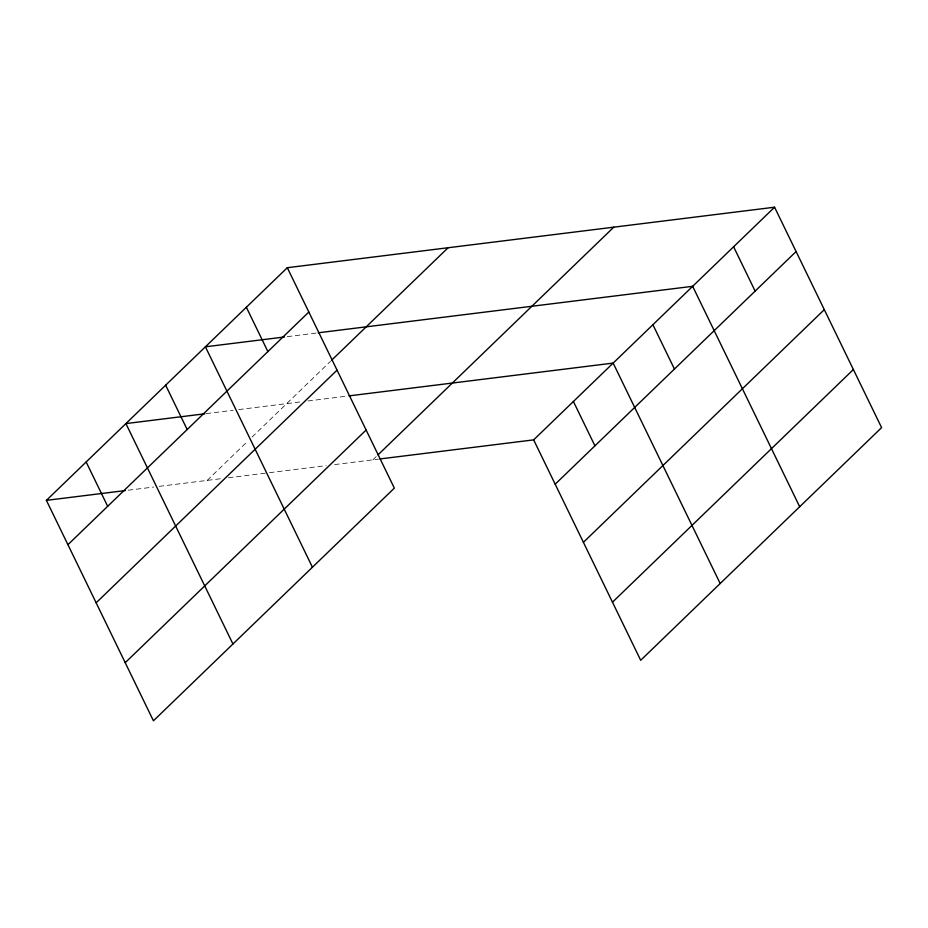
<?xml version="1.0" encoding="UTF-8"?>
<svg xmlns="http://www.w3.org/2000/svg" width="928" height="928" viewBox="0 0 928 928"><rect width="100%" height="100%" fill="white"/><g stroke="black" fill="none" stroke-linecap="round" stroke-linejoin="round"><path stroke-width="0.7" stroke-dasharray="4.64 3.48" d="M207.199 480.402L246.941 442.006M252.045 437.088L330.519 361.294M372.859 459.836L376.942 455.892M287.204 336.655L316.831 332.978M206.294 413.598L233.102 410.28M238.74 409.573L300.858 401.859M307.934 400.989L347.582 396.059M128.203 490.204L153.596 487.061M159.233 486.353L222.766 478.465M228.427 477.769L268.076 472.839M269.491 472.665L326.134 465.636M334.625 464.58L378.496 459.128"/><path stroke-width="1.39" d="M287.309 267.705L394.342 488.128L153.433 720.789L46.4 500.366L287.309 267.705L774.567 207.211L881.6 427.634L640.691 660.295L533.658 439.872L379.912 458.954M67.93 544.701L308.838 312.04M331.54 360.308L448.108 247.741M96.141 602.817L337.061 370.144M125.222 662.685L366.131 430.024M377.951 454.906L613.768 227.174M533.658 439.872L774.567 207.211M555.188 484.207L796.096 251.546M583.399 542.323L824.308 309.65M612.468 602.191L853.389 369.53M284.386 337.003L205.401 346.805L312.434 567.24M318.234 332.792L692.659 286.311L799.692 506.746M204.891 413.784L125.906 423.586L232.94 644.009M348.998 395.885L613.153 363.092L720.186 583.515M46.4 500.366L125.384 490.552M733.607 246.755L755.137 291.102M652.906 324.707L674.436 369.042M573.4 401.476L594.929 445.823M246.361 307.249L267.89 351.596M165.648 385.201L187.178 429.536M86.153 461.97L107.683 506.317"/></g></svg>
